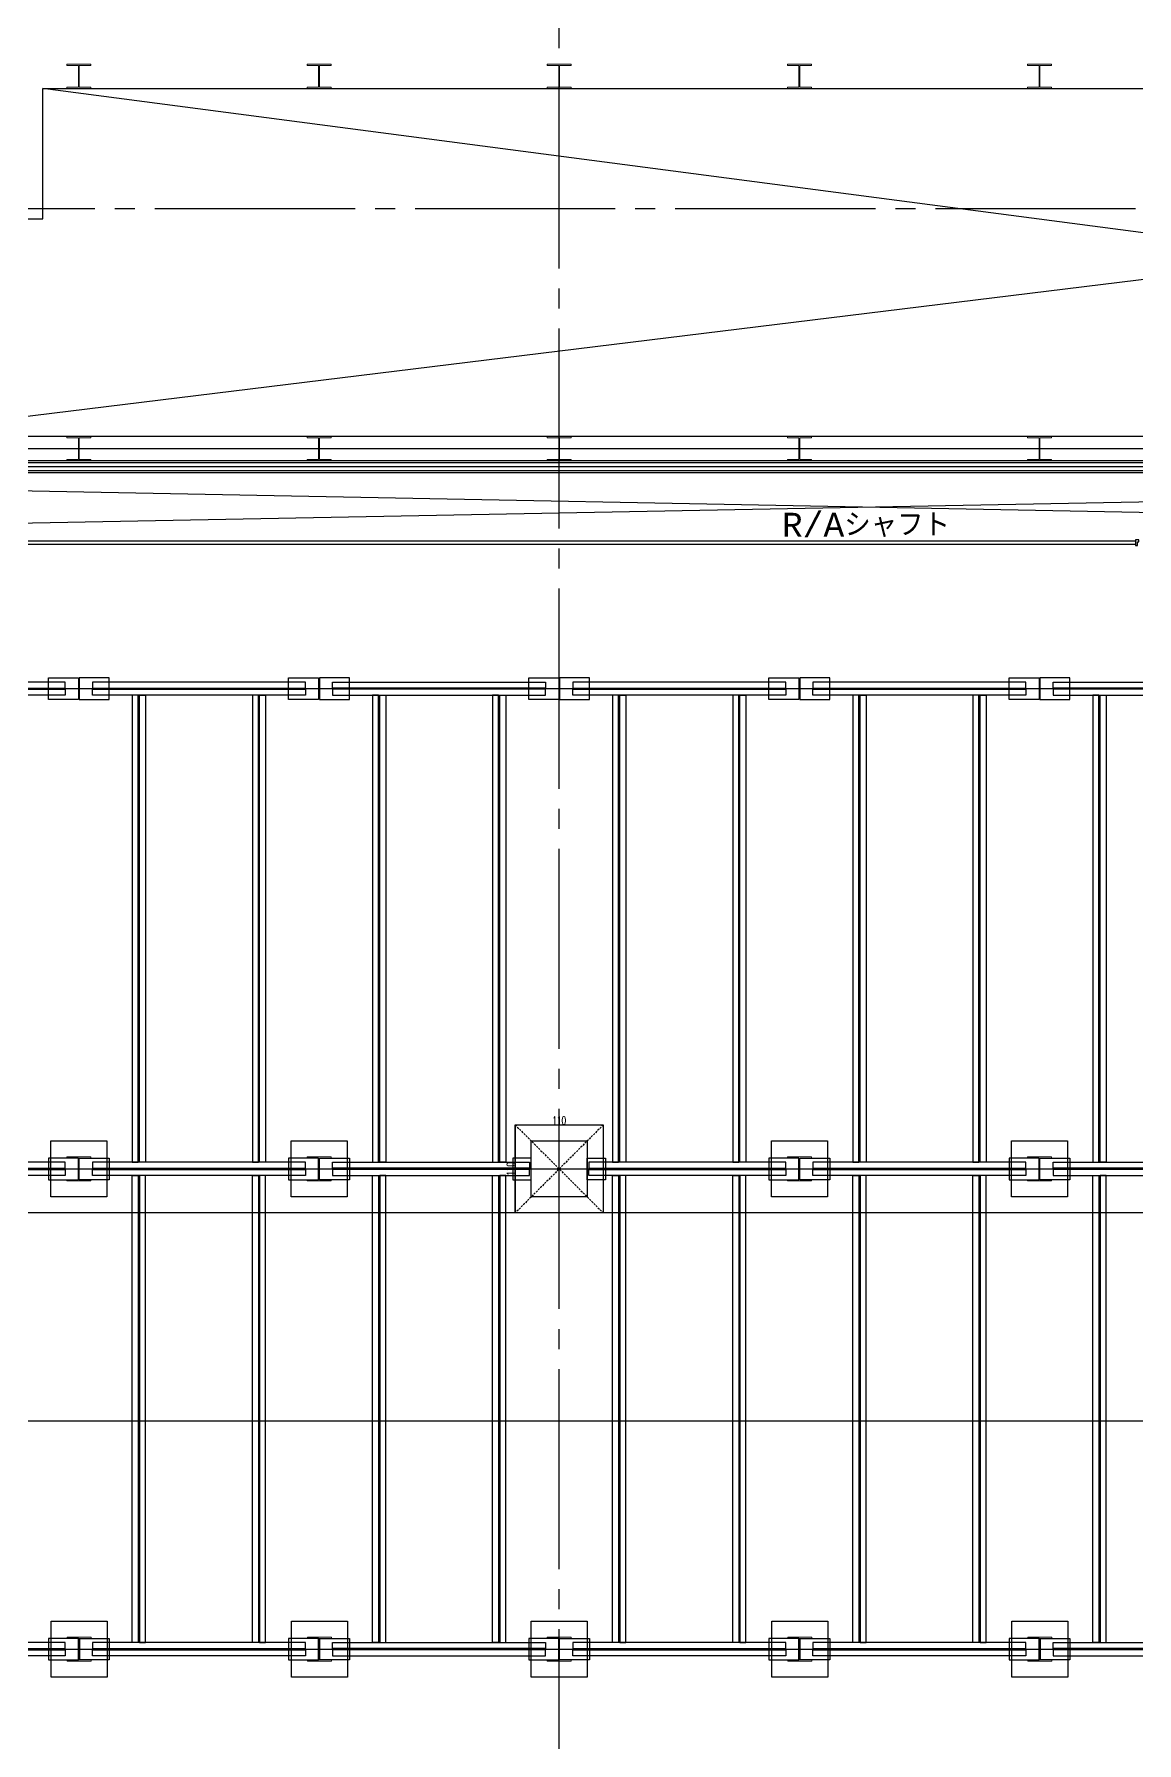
# Model space of a CAD drawing. Extents: x -18489 to 195597, y -1599 to 112111.
# Drawn here: x 18304 to 19681, y 16233 to 18368 of the extents above; entities that cross this region are included whole.
import ezdxf
from ezdxf.enums import TextEntityAlignment as Align

# ---------------------------------------------------------------- set-up
doc = ezdxf.new("R2010")
doc.units = 0
doc.header["$LTSCALE"] = 100
doc.linetypes.add('X-N-FAB-L10$0$COL-CEN-LIN', pattern=[3.25, 2.5, -0.25, 0.25, -0.25])
doc.linetypes.add('X-N-FAB-L10$0$HIDDEN', pattern=[0.375, 0.25, -0.125])
for name, color, linetype in [('X-N-FAB-L10$0$08', 8, 'Continuous'), ('X-N-FAB-L10$0$BEAM', 8, 'Continuous'), ('X-N-FAB-L10$0$BLOCK', 8, 'Continuous'), ('X-N-FAB-L10$0$CCL', 8, 'X-N-FAB-L10$0$COL-CEN-LIN'), ('X-N-FAB-L10$0$COL', 8, 'Continuous'), ('X-N-FAB-L10$0$COL-S', 8, 'Continuous')]:
    doc.layers.add(name, color=color, linetype=linetype)
doc.layers.add('X-N-FAB-L10$0$STEEL1', color=8, linetype='Continuous', lineweight=0)
doc.styles.add('X-N-FAB-L10$0$ATS', font='monotxt.shx', dxfattribs={"bigfont": 'BIGFONT.shx'})
doc.styles.add('X-N-FAB-L10$0$DIM', font='simplex.shx', dxfattribs={"width": 0.67, "bigfont": 'chineset.shx'})
doc.dimstyles.new('X-N-FAB-L10$0$JJP_005_defpoint', dxfattribs={"dimtxt": 20, "dimasz": 0.5, "dimexe": 0.5, "dimexo": 0.5, "dimgap": 0.5, "dimtad": 1, "dimdsep": 46, "dimtxsty": 'X-N-FAB-L10$0$DIM', "dimblk": 'X-N-FAB-L10$0$_None', "dimcen": 10, "dimclrd": 256, "dimclre": 256, "dimclrt": 256, "dimadec": 0, "dimazin": 0, "dimtfac": 1, "dimtix": 1, "dimtmove": 2, "dimatfit": 3, "dimldrblk": 'X-N-FAB-L10$0$_None', "dimfxl": 0.5, "dimtolj": 1, "dimtzin": 0, "dimarcsym": 0})

# ---------------------------------------------------------------- blocks, each defined once
blk = doc.blocks.new('*D2397')
at = {"layer": 'DefPoints', "lineweight": -2, "transparency": 16777216}
blk.add_line((0, 0), (110, 0), dxfattribs=at)
at = {"layer": 'DefPoints', "color": 0, "transparency": 16777216}
for p in [(0, 0), (110, 0), (110, 0)]:
    blk.add_point(p, dxfattribs=at)
at = {"layer": 'DefPoints', "transparency": 16777216, "insert": (55, 5.5), "char_height": 10, "attachment_point": 5, "style": 'X-N-FAB-L10$0$DIM'}
blk.add_mtext('\\A1;110', dxfattribs=at)
blk = doc.blocks.new('X-N-FAB-L10$0$_None')
blk = doc.blocks.new('*D2398')
at = {"layer": 'DefPoints', "lineweight": -2, "transparency": 16777216}
blk.add_line((0, 0), (0, -110), dxfattribs=at)
at = {"layer": 'DefPoints', "color": 0, "transparency": 16777216}
for p in [(0, 0), (0, -110), (0, -110)]:
    blk.add_point(p, dxfattribs=at)
at = {"layer": 'DefPoints', "transparency": 16777216, "insert": (-5.5, -55), "char_height": 10, "attachment_point": 5, "rotation": 90, "style": 'X-N-FAB-L10$0$DIM'}
blk.add_mtext('\\A1;110', dxfattribs=at)
blk = doc.blocks.new('X-N-FAB-L10$0$A$C08dda4ec')
at = {"layer": 'X-N-FAB-L10$0$COL'}
blk.add_lwpolyline([(0, 70), (70, 70), (70, 0), (0, 0)], close=True, dxfattribs=at)
at = {"layer": 'X-N-FAB-L10$0$STEEL1'}
blk.add_lwpolyline([(20, 50), (50, 50), (50, 48.5), (35.5, 48.5), (35.5, 21.5), (50, 21.5), (50, 20), (20, 20), (20, 21.5), (34.5, 21.5), (34.5, 48.5), (20, 48.5)], close=True, dxfattribs=at)
blk = doc.blocks.new('X-N-FAB-L10$0$A$C4634a148')
at = {"layer": 'X-N-FAB-L10$0$08'}
for points in [[(16199, 5400), (16161.5, 5400), (16161.5, 5427), (16199, 5427)], [(16200, 5400), (16237.5, 5400), (16237.5, 5427), (16200, 5427)], [(16499, 5400), (16461.5, 5400), (16461.5, 5427), (16499, 5427)], [(16500, 5400), (16537.5, 5400), (16537.5, 5427), (16500, 5427)], [(16799, 5400), (16761.5, 5400), (16761.5, 5427), (16799, 5427)], [(16800, 5400), (16837.5, 5400), (16837.5, 5427), (16800, 5427)], [(17099, 5400), (17061.5, 5400), (17061.5, 5427), (17099, 5427)], [(17100, 5400), (17137.5, 5400), (17137.5, 5427), (17100, 5427)], [(17399, 5400), (17361.5, 5400), (17361.5, 5427), (17399, 5427)], [(17400, 5400), (17437.5, 5400), (17437.5, 5427), (17400, 5427)], [(16182.5, 5421.8), (15916.5, 5421.8), (15916.5, 5414.3), (16182.5, 5414.3)], [(16182.5, 5405.2), (15916.5, 5405.2), (15916.5, 5412.7), (16182.5, 5412.7)], [(16482.5, 5421.8), (16216.5, 5421.8), (16216.5, 5414.3), (16482.5, 5414.3)], [(16482.5, 5405.2), (16216.5, 5405.2), (16216.5, 5412.7), (16482.5, 5412.7)], [(16266.2, 5405.2), (16266.2, 4821.8), (16273.7, 4821.8), (16273.7, 5405.2)], [(16282.8, 5405.2), (16282.8, 4821.8), (16275.3, 4821.8), (16275.3, 5405.2)], [(16416.2, 5405.2), (16416.2, 4821.8), (16423.7, 4821.8), (16423.7, 5405.2)], [(16432.8, 5405.2), (16432.8, 4821.8), (16425.3, 4821.8), (16425.3, 5405.2)], [(16516.5, 5421.8), (16782.5, 5421.8), (16782.5, 5414.3), (16516.5, 5414.3)], [(16516.5, 5405.2), (16782.5, 5405.2), (16782.5, 5412.7), (16516.5, 5412.7)], [(16566.2, 5405.2), (16566.2, 4821.8), (16573.7, 4821.8), (16573.7, 5405.2)], [(16582.8, 5405.2), (16582.8, 4821.8), (16575.3, 4821.8), (16575.3, 5405.2)], [(16716.2, 5405.2), (16716.2, 4821.8), (16723.7, 4821.8), (16723.7, 5405.2)], [(16732.8, 5405.2), (16732.8, 4821.8), (16725.3, 4821.8), (16725.3, 5405.2)], [(17082.5, 5421.8), (16816.5, 5421.8), (16816.5, 5414.3), (17082.5, 5414.3)], [(17082.5, 5405.2), (16816.5, 5405.2), (16816.5, 5412.7), (17082.5, 5412.7)], [(16866.2, 5405.2), (16866.2, 4821.8), (16873.7, 4821.8), (16873.7, 5405.2)], [(16882.8, 5405.2), (16882.8, 4821.8), (16875.3, 4821.8), (16875.3, 5405.2)], [(17016.2, 5405.2), (17016.2, 4821.8), (17023.7, 4821.8), (17023.7, 5405.2)], [(17032.8, 5405.2), (17032.8, 4821.8), (17025.3, 4821.8), (17025.3, 5405.2)], [(17382.5, 5421.8), (17116.5, 5421.8), (17116.5, 5414.3), (17382.5, 5414.3)], [(17382.5, 5405.2), (17116.5, 5405.2), (17116.5, 5412.7), (17382.5, 5412.7)], [(17166.2, 5405.2), (17166.2, 4821.8), (17173.7, 4821.8), (17173.7, 5405.2)], [(17182.8, 5405.2), (17182.8, 4821.8), (17175.3, 4821.8), (17175.3, 5405.2)], [(17316.2, 5405.2), (17316.2, 4821.8), (17323.7, 4821.8), (17323.7, 5405.2)], [(17332.8, 5405.2), (17332.8, 4821.8), (17325.3, 4821.8), (17325.3, 5405.2)], [(17416.5, 5421.8), (17682.5, 5421.8), (17682.5, 5414.3), (17416.5, 5414.3)], [(17416.5, 5405.2), (17682.5, 5405.2), (17682.5, 5412.7), (17416.5, 5412.7)], [(17466.2, 5405.2), (17466.2, 4821.8), (17473.7, 4821.8), (17473.7, 5405.2)], [(17482.8, 5405.2), (17482.8, 4821.8), (17475.3, 4821.8), (17475.3, 5405.2)], [(16199, 4827), (16161.5, 4827), (16161.5, 4800), (16199, 4800)], [(16200, 4827), (16237.5, 4827), (16237.5, 4800), (16200, 4800)], [(16499, 4827), (16461.5, 4827), (16461.5, 4800), (16499, 4800)], [(16500, 4827), (16537.5, 4827), (16537.5, 4800), (16500, 4800)], [(16764.5, 4827), (16741.5, 4827), (16741.5, 4800), (16764.5, 4800)], [(16834.5, 4827), (16857.5, 4827), (16857.5, 4800), (16834.5, 4800)], [(17099, 4827), (17061.5, 4827), (17061.5, 4800), (17099, 4800)], [(17100, 4827), (17137.5, 4827), (17137.5, 4800), (17100, 4800)], [(17399, 4827), (17361.5, 4827), (17361.5, 4800), (17399, 4800)], [(17400, 4827), (17437.5, 4827), (17437.5, 4800), (17400, 4800)], [(16182.5, 4821.8), (15936.5, 4821.8), (15936.5, 4814.3), (16182.5, 4814.3)], [(16182.5, 4805.2), (15936.5, 4805.2), (15936.5, 4812.7), (16182.5, 4812.7)], [(16482.5, 4821.8), (16216.5, 4821.8), (16216.5, 4814.3), (16482.5, 4814.3)], [(16482.5, 4805.2), (16216.5, 4805.2), (16216.5, 4812.7), (16482.5, 4812.7)], [(16266.2, 4221.8), (16266.2, 4805.2), (16273.7, 4805.2), (16273.7, 4221.8)], [(16282.8, 4221.8), (16282.8, 4805.2), (16275.3, 4805.2), (16275.3, 4221.8)], [(16416.2, 4221.8), (16416.2, 4805.2), (16423.7, 4805.2), (16423.7, 4221.8)], [(16432.8, 4221.8), (16432.8, 4805.2), (16425.3, 4805.2), (16425.3, 4221.8)], [(16516.5, 4821.8), (16762.5, 4821.8), (16762.5, 4814.3), (16516.5, 4814.3)], [(16516.5, 4805.2), (16762.5, 4805.2), (16762.5, 4812.7), (16516.5, 4812.7)], [(16566.2, 4221.8), (16566.2, 4805.2), (16573.7, 4805.2), (16573.7, 4221.8)], [(16582.8, 4221.8), (16582.8, 4805.2), (16575.3, 4805.2), (16575.3, 4221.8)], [(16716.2, 4221.8), (16716.2, 4805.2), (16723.7, 4805.2), (16723.7, 4221.8)], [(16732.8, 4221.8), (16732.8, 4805.2), (16725.3, 4805.2), (16725.3, 4221.8)], [(17082.5, 4821.8), (16836.5, 4821.8), (16836.5, 4814.3), (17082.5, 4814.3)], [(17082.5, 4805.2), (16836.5, 4805.2), (16836.5, 4812.7), (17082.5, 4812.7)], [(16866.2, 4221.8), (16866.2, 4805.2), (16873.7, 4805.2), (16873.7, 4221.8)], [(16882.8, 4221.8), (16882.8, 4805.2), (16875.3, 4805.2), (16875.3, 4221.8)], [(17016.2, 4221.8), (17016.2, 4805.2), (17023.7, 4805.2), (17023.7, 4221.8)], [(17032.8, 4221.8), (17032.8, 4805.2), (17025.3, 4805.2), (17025.3, 4221.8)], [(17382.5, 4821.8), (17116.5, 4821.8), (17116.5, 4814.3), (17382.5, 4814.3)], [(17382.5, 4805.2), (17116.5, 4805.2), (17116.5, 4812.7), (17382.5, 4812.7)], [(17166.2, 4221.8), (17166.2, 4805.2), (17173.7, 4805.2), (17173.7, 4221.8)], [(17182.8, 4221.8), (17182.8, 4805.2), (17175.3, 4805.2), (17175.3, 4221.8)], [(17316.2, 4221.8), (17316.2, 4805.2), (17323.7, 4805.2), (17323.7, 4221.8)], [(17332.8, 4221.8), (17332.8, 4805.2), (17325.3, 4805.2), (17325.3, 4221.8)], [(17416.5, 4821.8), (17662.5, 4821.8), (17662.5, 4814.3), (17416.5, 4814.3)], [(17416.5, 4805.2), (17662.5, 4805.2), (17662.5, 4812.7), (17416.5, 4812.7)], [(17466.2, 4221.8), (17466.2, 4805.2), (17473.7, 4805.2), (17473.7, 4221.8)], [(17482.8, 4221.8), (17482.8, 4805.2), (17475.3, 4805.2), (17475.3, 4221.8)], [(16199, 4227), (16161.5, 4227), (16161.5, 4200), (16199, 4200)], [(16200, 4227), (16237.5, 4227), (16237.5, 4200), (16200, 4200)], [(16499, 4227), (16461.5, 4227), (16461.5, 4200), (16499, 4200)], [(16500, 4227), (16537.5, 4227), (16537.5, 4200), (16500, 4200)], [(16799, 4227), (16761.5, 4227), (16761.5, 4200), (16799, 4200)], [(16800, 4227), (16837.5, 4227), (16837.5, 4200), (16800, 4200)], [(17099, 4227), (17061.5, 4227), (17061.5, 4200), (17099, 4200)], [(17100, 4227), (17137.5, 4227), (17137.5, 4200), (17100, 4200)], [(17399, 4227), (17361.5, 4227), (17361.5, 4200), (17399, 4200)], [(17400, 4227), (17437.5, 4227), (17437.5, 4200), (17400, 4200)], [(16182.5, 4221.8), (15916.5, 4221.8), (15916.5, 4214.3), (16182.5, 4214.3)], [(16182.5, 4205.2), (15916.5, 4205.2), (15916.5, 4212.7), (16182.5, 4212.7)], [(16482.5, 4221.8), (16216.5, 4221.8), (16216.5, 4214.3), (16482.5, 4214.3)], [(16482.5, 4205.2), (16216.5, 4205.2), (16216.5, 4212.7), (16482.5, 4212.7)], [(16516.5, 4221.8), (16782.5, 4221.8), (16782.5, 4214.3), (16516.5, 4214.3)], [(16516.5, 4205.2), (16782.5, 4205.2), (16782.5, 4212.7), (16516.5, 4212.7)], [(17082.5, 4221.8), (16816.5, 4221.8), (16816.5, 4214.3), (17082.5, 4214.3)], [(17082.5, 4205.2), (16816.5, 4205.2), (16816.5, 4212.7), (17082.5, 4212.7)], [(17382.5, 4221.8), (17116.5, 4221.8), (17116.5, 4214.3), (17382.5, 4214.3)], [(17382.5, 4205.2), (17116.5, 4205.2), (17116.5, 4212.7), (17382.5, 4212.7)], [(17416.5, 4221.8), (17682.5, 4221.8), (17682.5, 4214.3), (17416.5, 4214.3)], [(17416.5, 4205.2), (17682.5, 4205.2), (17682.5, 4212.7), (17416.5, 4212.7)]]:
    blk.add_lwpolyline(points, close=True, dxfattribs=at)
blk = doc.blocks.new('*U2396')
at = {"layer": 'DefPoints', "linetype": 'X-N-FAB-L10$0$HIDDEN', "ltscale": 0.1}
for p, q in [((110, 0), (0, -110)), ((0, 0), (110, -110))]:
    blk.add_line(p, q, dxfattribs=at)
at = {"layer": 'X-N-FAB-L10$0$COL', "ltscale": 0.1}
blk.add_lwpolyline([(0, 0), (110, 0), (110, -110), (0, -110)], close=True, dxfattribs=at)
at = {"layer": 'DefPoints'}
dim = blk.add_linear_dim(base=(0, -110), p1=(0, 0), p2=(0, -110), angle=90, dimstyle='X-N-FAB-L10$0$JJP_005_defpoint', override={"dimtxt": 10}, dxfattribs=at)
dim.commit()
dim.dimension.update_dxf_attribs({"geometry": '*D2398', "text_midpoint": (-5.5, -55)})
dim = blk.add_linear_dim(base=(110, 0), p1=(0, 0), p2=(110, 0), dimstyle='X-N-FAB-L10$0$JJP_005_defpoint', override={"dimtxt": 10}, dxfattribs=at)
dim.commit()
dim.dimension.update_dxf_attribs({"geometry": '*D2397', "text_midpoint": (55, 5.5)})
blk = doc.blocks.new('X-N-FAB-L10$0$A$C467ba2ca')
at = {"layer": 'X-N-FAB-L10$0$CCL'}
for p, q in [((-8050, 0), (-8050, 9160)), ((-27730, 7550), (360, 7550)), ((-27730, 6950), (360, 6950)), ((-27730, 6350), (360, 6350)), ((-27730, 5750), (360, 5750))]:
    blk.add_line(p, q, dxfattribs=at)
at = {"layer": 'X-N-FAB-L10$0$COL-S'}
blk.add_lwpolyline([(-8085, 6385), (-8015, 6385), (-8015, 6315), (-8085, 6315)], close=True, dxfattribs=at)
at = {"layer": 'X-N-FAB-L10$0$STEEL1'}
for points in [[(-8665, 7730), (-8635, 7730), (-8635, 7728.5), (-8649.5, 7728.5), (-8649.5, 7701.5), (-8635, 7701.5), (-8635, 7700), (-8665, 7700), (-8665, 7701.5), (-8650.5, 7701.5), (-8650.5, 7728.5), (-8665, 7728.5)], [(-8365, 7730), (-8335, 7730), (-8335, 7728.5), (-8349.5, 7728.5), (-8349.5, 7701.5), (-8335, 7701.5), (-8335, 7700), (-8365, 7700), (-8365, 7701.5), (-8350.5, 7701.5), (-8350.5, 7728.5), (-8365, 7728.5)], [(-8065, 7730), (-8035, 7730), (-8035, 7728.5), (-8049.5, 7728.5), (-8049.5, 7701.5), (-8035, 7701.5), (-8035, 7700), (-8065, 7700), (-8065, 7701.5), (-8050.5, 7701.5), (-8050.5, 7728.5), (-8065, 7728.5)], [(-7765, 7730), (-7735, 7730), (-7735, 7728.5), (-7749.5, 7728.5), (-7749.5, 7701.5), (-7735, 7701.5), (-7735, 7700), (-7765, 7700), (-7765, 7701.5), (-7750.5, 7701.5), (-7750.5, 7728.5), (-7765, 7728.5)], [(-7465, 7730), (-7435, 7730), (-7435, 7728.5), (-7449.5, 7728.5), (-7449.5, 7701.5), (-7435, 7701.5), (-7435, 7700), (-7465, 7700), (-7465, 7701.5), (-7450.5, 7701.5), (-7450.5, 7728.5), (-7465, 7728.5)], [(-8665, 7265), (-8635, 7265), (-8635, 7263.5), (-8649.5, 7263.5), (-8649.5, 7236.5), (-8635, 7236.5), (-8635, 7235), (-8665, 7235), (-8665, 7236.5), (-8650.5, 7236.5), (-8650.5, 7263.5), (-8665, 7263.5)], [(-8365, 7265), (-8335, 7265), (-8335, 7263.5), (-8349.5, 7263.5), (-8349.5, 7236.5), (-8335, 7236.5), (-8335, 7235), (-8365, 7235), (-8365, 7236.5), (-8350.5, 7236.5), (-8350.5, 7263.5), (-8365, 7263.5)], [(-8065, 7265), (-8035, 7265), (-8035, 7263.5), (-8049.5, 7263.5), (-8049.5, 7236.5), (-8035, 7236.5), (-8035, 7235), (-8065, 7235), (-8065, 7236.5), (-8050.5, 7236.5), (-8050.5, 7263.5), (-8065, 7263.5)], [(-7765, 7265), (-7735, 7265), (-7735, 7263.5), (-7749.5, 7263.5), (-7749.5, 7236.5), (-7735, 7236.5), (-7735, 7235), (-7765, 7235), (-7765, 7236.5), (-7750.5, 7236.5), (-7750.5, 7263.5), (-7765, 7263.5)], [(-7465, 7265), (-7435, 7265), (-7435, 7263.5), (-7449.5, 7263.5), (-7449.5, 7236.5), (-7435, 7236.5), (-7435, 7235), (-7465, 7235), (-7465, 7236.5), (-7450.5, 7236.5), (-7450.5, 7263.5), (-7465, 7263.5)]]:
    blk.add_lwpolyline(points, close=True, dxfattribs=at)
at = {"layer": 'X-N-FAB-L10$0$BEAM'}
blk.add_blockref('*U2396', (-8105, 6405), dxfattribs=at)
at = {"layer": 'X-N-FAB-L10$0$COL'}
for p in [(-8685, 6315), (-8385, 6315), (-7785, 6315), (-7485, 6315), (-8684.5, 5715), (-8384.5, 5715), (-8085, 5715), (-7784.5, 5715), (-7484.5, 5715)]:
    blk.add_blockref('X-N-FAB-L10$0$A$C08dda4ec', p, dxfattribs=at)
blk = doc.blocks.new('X-N-FAB-L10')
at = {"layer": 'X-N-FAB-L10$0$08'}
for p, q in [((18090, 17865), (21630, 18300)), ((21630, 17865), (18315, 18300)), ((16960, 17850), (21845, 17850)), ((17030, 17827.5), (21775, 17827.5)), ((17107.5, 17832.5), (21607.5, 17832.5)), ((17110, 17835), (21610, 17835)), ((17095, 17820), (21595, 17820)), ((17097.5, 17822.5), (21597.5, 17822.5)), ((17099.2, 17734.2), (21595, 17820)), ((17099.2, 17820), (21595, 17734.2)), ((19680, 17730), (17095, 17730)), ((19680, 17734.2), (17099.2, 17734.2)), ((21325, 16895), (17105, 16895)), ((21065, 16635), (17105, 16635))]:
    blk.add_line(p, q, dxfattribs=at)
for points in [[(18315, 18300), (21630, 18300), (21630, 17865), (18090, 17865), (18090, 18137), (18315, 18137)], [(19684.1, 17733.5), (19684.1, 17736), (19680, 17736), (19680, 17729), (19682.5, 17729), (19682.5, 17733.5)]]:
    blk.add_lwpolyline(points, close=True, dxfattribs=at)
at = {"layer": 'X-N-FAB-L10$0$COL-S'}
blk.add_lwpolyline([(18925, 16985), (18995, 16985), (18995, 16915), (18925, 16915)], close=True, dxfattribs=at)
at = {"layer": 'X-N-FAB-L10$0$STEEL1'}
for points in [[(18345, 18330), (18375, 18330), (18375, 18328.5), (18360.5, 18328.5), (18360.5, 18301.5), (18375, 18301.5), (18375, 18300), (18345, 18300), (18345, 18301.5), (18359.5, 18301.5), (18359.5, 18328.5), (18345, 18328.5)], [(18645, 18330), (18675, 18330), (18675, 18328.5), (18660.5, 18328.5), (18660.5, 18301.5), (18675, 18301.5), (18675, 18300), (18645, 18300), (18645, 18301.5), (18659.5, 18301.5), (18659.5, 18328.5), (18645, 18328.5)], [(18945, 18330), (18975, 18330), (18975, 18328.5), (18960.5, 18328.5), (18960.5, 18301.5), (18975, 18301.5), (18975, 18300), (18945, 18300), (18945, 18301.5), (18959.5, 18301.5), (18959.5, 18328.5), (18945, 18328.5)], [(19245, 18330), (19275, 18330), (19275, 18328.5), (19260.5, 18328.5), (19260.5, 18301.5), (19275, 18301.5), (19275, 18300), (19245, 18300), (19245, 18301.5), (19259.5, 18301.5), (19259.5, 18328.5), (19245, 18328.5)], [(19545, 18330), (19575, 18330), (19575, 18328.5), (19560.5, 18328.5), (19560.5, 18301.5), (19575, 18301.5), (19575, 18300), (19545, 18300), (19545, 18301.5), (19559.5, 18301.5), (19559.5, 18328.5), (19545, 18328.5)], [(18345, 17865), (18375, 17865), (18375, 17863.5), (18360.5, 17863.5), (18360.5, 17836.5), (18375, 17836.5), (18375, 17835), (18345, 17835), (18345, 17836.5), (18359.5, 17836.5), (18359.5, 17863.5), (18345, 17863.5)], [(18645, 17865), (18675, 17865), (18675, 17863.5), (18660.5, 17863.5), (18660.5, 17836.5), (18675, 17836.5), (18675, 17835), (18645, 17835), (18645, 17836.5), (18659.5, 17836.5), (18659.5, 17863.5), (18645, 17863.5)], [(18945, 17865), (18975, 17865), (18975, 17863.5), (18960.5, 17863.5), (18960.5, 17836.5), (18975, 17836.5), (18975, 17835), (18945, 17835), (18945, 17836.5), (18959.5, 17836.5), (18959.5, 17863.5), (18945, 17863.5)], [(19245, 17865), (19275, 17865), (19275, 17863.5), (19260.5, 17863.5), (19260.5, 17836.5), (19275, 17836.5), (19275, 17835), (19245, 17835), (19245, 17836.5), (19259.5, 17836.5), (19259.5, 17863.5), (19245, 17863.5)], [(19545, 17865), (19575, 17865), (19575, 17863.5), (19560.5, 17863.5), (19560.5, 17836.5), (19575, 17836.5), (19575, 17835), (19545, 17835), (19545, 17836.5), (19559.5, 17836.5), (19559.5, 17863.5), (19545, 17863.5)]]:
    blk.add_lwpolyline(points, close=True, dxfattribs=at)
at = {"layer": 'X-N-FAB-L10$0$08'}
blk.add_blockref('X-N-FAB-L10$0$A$C4634a148', (2160.5, 12136.5), dxfattribs=at)
at = {"layer": 'X-N-FAB-L10$0$BEAM'}
blk.add_blockref('*U2396', (18905, 17005), dxfattribs=at)
at = {"layer": 'X-N-FAB-L10$0$BLOCK'}
blk.add_blockref('X-N-FAB-L10$0$A$C467ba2ca', (27010, 10600), dxfattribs=at)
at = {"layer": 'X-N-FAB-L10$0$COL'}
for p in [(18325, 16915), (18625, 16915), (19225, 16915), (19525, 16915), (18325.5, 16315), (18625.5, 16315), (18925, 16315), (19225.5, 16315), (19525.5, 16315)]:
    blk.add_blockref('X-N-FAB-L10$0$A$C08dda4ec', p, dxfattribs=at)
at = {"layer": 'X-N-FAB-L10$0$08', "style": 'X-N-FAB-L10$0$ATS'}
blk.add_text('R/Aシャフト', height=30, dxfattribs=at).set_placement((19343.111, 17754.7), align=Align.MIDDLE_CENTER)

msp = doc.modelspace()

# ---------------------------------------------------------------- block references
msp.add_blockref('X-N-FAB-L10', (0, 0))

doc.saveas('drawing.dxf')
